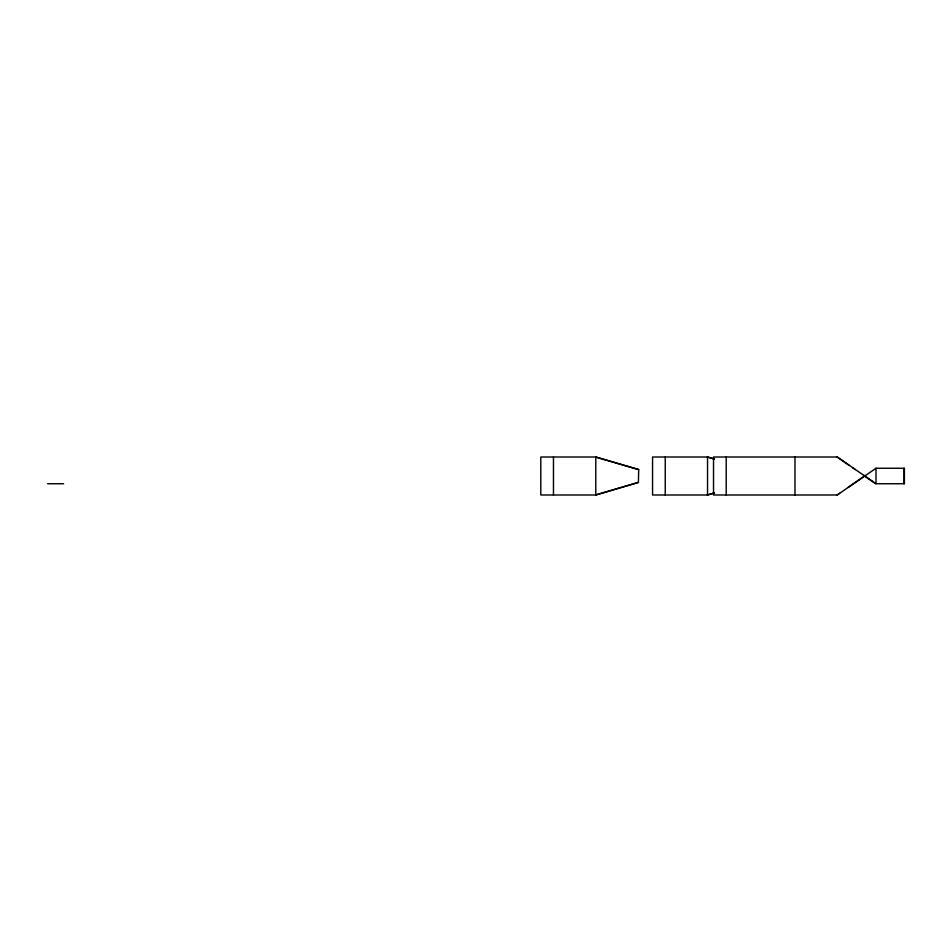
<?xml version="1.0" encoding="UTF-8"?>
<svg xmlns="http://www.w3.org/2000/svg" width="952" height="952" viewBox="0 0 952 952"><rect width="100%" height="100%" fill="white"/><g stroke="black" fill="none" stroke-linecap="round" stroke-linejoin="round"><path stroke-width="1.43" d="M638.411 482.402L638.709 469.598L595.773 457.008L540.795 457.008L540.795 494.992L595.773 494.992L638.411 482.402L595.643 494.992M864.892 475.786L837.272 494.992L713.524 494.992L713.524 457.008L837.272 457.008L849.279 465.361M837.153 494.992L839.581 493.326M848.077 487.472L876.007 468.265L876.007 483.735L837.153 457.008M707.419 494.992L714.547 492.898L707.538 494.992L652.56 494.992L652.56 457.008L707.538 457.008L714.464 459.042M875.697 468.265L904.4 468.265L904.4 483.735L875.697 483.735L863.69 475.381M47.6 483.735L63.605 483.735M707.419 457.008L714.357 459.042M595.643 457.008L638.709 469.598M852.885 467.86L855.289 469.538M904.091 468.265L904.091 483.735M794.979 457.008L794.979 494.992M726.209 457.008L726.209 494.992M707.538 457.008L707.538 494.992M665.246 457.008L665.246 494.992M595.773 457.008L595.773 494.992M553.469 457.008L553.469 494.992"/></g></svg>
